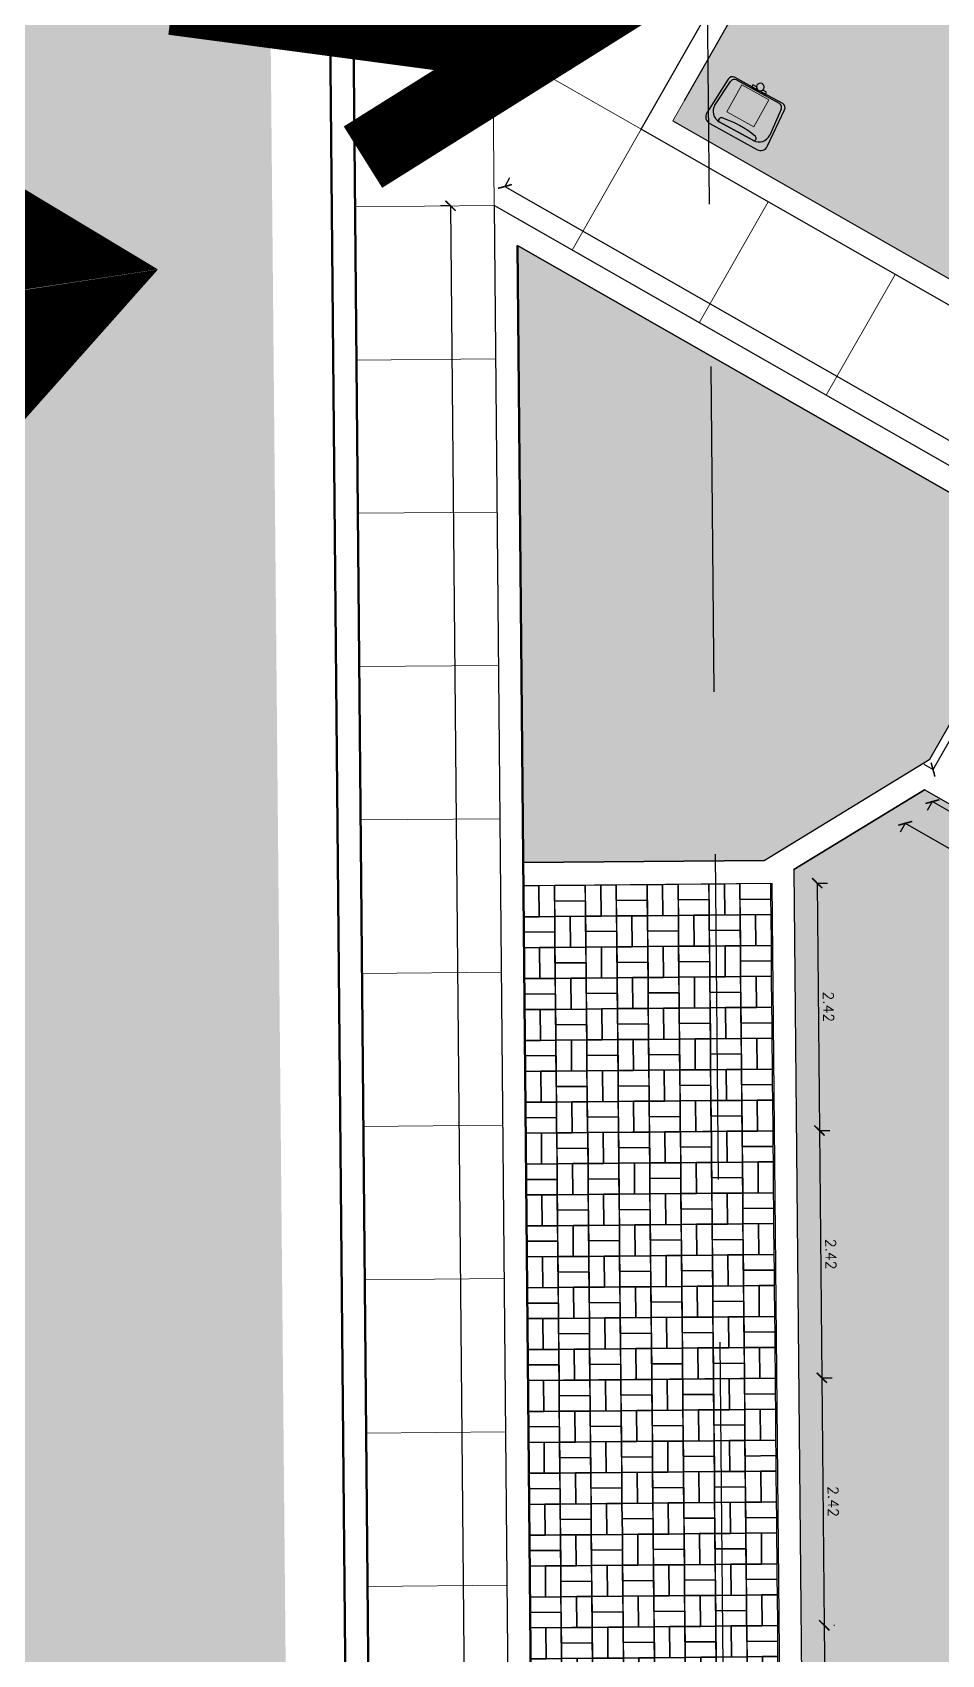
# Model space of a CAD drawing. Header units: millimetres. Extents: x 460 to 723, y 360 to 962.
# Drawn here: x 575.04 to 583.92, y 533.87 to 549.71 of the extents above; entities that cross this region are included whole.
import ezdxf

# ---------------------------------------------------------------- set-up
doc = ezdxf.new("R2010")
doc.units = ezdxf.units.MM
doc.linetypes.add('HIDDEN2', pattern=[4.7625, 3.175, -1.5875])
doc.layers.get('0').update_dxf_attribs({"true_color": 0xc2ced6})
for name, color, linetype, lineweight in [('0-EVACUACIÓN', 84, 'Continuous', 90), ('LOTES_MENORCA', 250, 'Continuous', 50), ('Menorca-Parques-A-Arboles', 74, 'Continuous', 18), ('Menorca-Parques-A-Bruñas', 252, 'Continuous', 5), ('Menorca-Parques-A-Sardineles', 8, 'Continuous', 18)]:
    doc.layers.add(name, color=color, linetype=linetype, lineweight=lineweight)
for name, color, linetype in [('00_EJE VIAL', 253, 'HIDDEN2'), ('00_Lotes', 224, 'Continuous'), ('0_HATCH_VEREDA', 253, 'Continuous'), ('_P_ARQ', 7, 'Continuous'), ('C-ROAD', 7, 'Continuous'), ('G-ACOTADO LOTES', 251, 'Continuous')]:
    doc.layers.add(name, color=color, linetype=linetype)
doc.layers.add('A_TRAZADO', color=4, linetype='Continuous', plot=False)
doc.styles.add('01COTAS', font='romans.shx')
doc.dimstyles.new('DIM-50-PLANTA', dxfattribs={"dimscale": 0.05, "dimtxt": 2, "dimasz": 2, "dimexe": 2, "dimexo": 2, "dimgap": 1, "dimtad": 1, "dimzin": 4, "dimdsep": 46, "dimtxsty": '01COTAS', "dimblk": 'ARCHTICK', "dimcen": 25, "dimclrd": 256, "dimclre": 256, "dimclrt": 2, "dimadec": 0, "dimazin": 3, "dimtfac": 1, "dimtmove": 2, "dimatfit": 3, "dimfxl": 2, "dimtolj": 1, "dimtzin": 0, "dimarcsym": 0})

# ---------------------------------------------------------------- blocks, each defined once
blk = doc.blocks.new('adoquien blanco 1.4 x 1.4')
at = {"layer": '0_HATCH_VEREDA', "elevation": -6.801}
for points in [[(311106.796, 8611269.234), (311106.882, 8611269.184), (311106.982, 8611269.358), (311106.896, 8611269.408)], [(311106.882, 8611269.184), (311106.969, 8611269.134), (311107.069, 8611269.308), (311106.982, 8611269.358)], [(311106.796, 8611269.234), (311106.746, 8611269.148), (311106.919, 8611269.048), (311106.969, 8611269.134)], [(311107.069, 8611269.308), (311107.019, 8611269.221), (311107.192, 8611269.121), (311107.242, 8611269.208)], [(311106.746, 8611269.148), (311106.696, 8611269.061), (311106.869, 8611268.961), (311106.919, 8611269.048)], [(311106.869, 8611268.961), (311106.955, 8611268.911), (311107.055, 8611269.084), (311106.969, 8611269.134)], [(311107.019, 8611269.221), (311106.969, 8611269.134), (311107.142, 8611269.034), (311107.192, 8611269.121)], [(311107.142, 8611269.034), (311107.229, 8611268.984), (311107.329, 8611269.158), (311107.242, 8611269.208)], [(311107.229, 8611268.984), (311107.315, 8611268.934), (311107.415, 8611269.108), (311107.329, 8611269.158)], [(311106.596, 8611268.888), (311106.682, 8611268.838), (311106.782, 8611269.011), (311106.696, 8611269.061)], [(311106.955, 8611268.911), (311107.042, 8611268.861), (311107.142, 8611269.034), (311107.055, 8611269.084)], [(311107.142, 8611269.034), (311107.092, 8611268.948), (311107.265, 8611268.848), (311107.315, 8611268.934)], [(311107.365, 8611269.021), (311107.315, 8611268.934), (311107.488, 8611268.834), (311107.538, 8611268.921)], [(311107.415, 8611269.108), (311107.365, 8611269.021), (311107.538, 8611268.921), (311107.588, 8611269.008)], [(311106.682, 8611268.838), (311106.769, 8611268.788), (311106.869, 8611268.961), (311106.782, 8611269.011)], [(311106.869, 8611268.961), (311106.819, 8611268.875), (311106.992, 8611268.775), (311107.042, 8611268.861)], [(311107.092, 8611268.948), (311107.042, 8611268.861), (311107.215, 8611268.761), (311107.265, 8611268.848)], [(311107.215, 8611268.761), (311107.302, 8611268.711), (311107.402, 8611268.884), (311107.315, 8611268.934)], [(311107.488, 8611268.834), (311107.575, 8611268.784), (311107.675, 8611268.958), (311107.588, 8611269.008)], [(311107.575, 8611268.784), (311107.662, 8611268.734), (311107.762, 8611268.908), (311107.675, 8611268.958)], [(311106.596, 8611268.888), (311106.546, 8611268.801), (311106.719, 8611268.701), (311106.769, 8611268.788)], [(311106.819, 8611268.875), (311106.769, 8611268.788), (311106.942, 8611268.688), (311106.992, 8611268.775)], [(311106.942, 8611268.688), (311107.029, 8611268.638), (311107.129, 8611268.811), (311107.042, 8611268.861)], [(311107.029, 8611268.638), (311107.115, 8611268.588), (311107.215, 8611268.761), (311107.129, 8611268.811)], [(311107.302, 8611268.711), (311107.388, 8611268.661), (311107.488, 8611268.834), (311107.402, 8611268.884)], [(311107.488, 8611268.834), (311107.438, 8611268.748), (311107.612, 8611268.648), (311107.662, 8611268.734)], [(311107.712, 8611268.821), (311107.662, 8611268.734), (311107.835, 8611268.634), (311107.885, 8611268.721)], [(311107.762, 8611268.908), (311107.712, 8611268.821), (311107.885, 8611268.721), (311107.935, 8611268.808)], [(311107.835, 8611268.634), (311107.921, 8611268.584), (311108.021, 8611268.758), (311107.935, 8611268.808)], [(311106.396, 8611268.541), (311106.482, 8611268.491), (311106.582, 8611268.665), (311106.496, 8611268.715)], [(311106.546, 8611268.801), (311106.496, 8611268.715), (311106.669, 8611268.615), (311106.719, 8611268.701)], [(311106.669, 8611268.615), (311106.755, 8611268.565), (311106.855, 8611268.738), (311106.769, 8611268.788)], [(311106.755, 8611268.565), (311106.842, 8611268.515), (311106.942, 8611268.688), (311106.855, 8611268.738)], [(311107.215, 8611268.761), (311107.165, 8611268.675), (311107.338, 8611268.575), (311107.388, 8611268.661)], [(311107.438, 8611268.748), (311107.388, 8611268.661), (311107.562, 8611268.561), (311107.612, 8611268.648)], [(311107.562, 8611268.561), (311107.648, 8611268.511), (311107.748, 8611268.684), (311107.662, 8611268.734)], [(311107.921, 8611268.584), (311108.008, 8611268.534), (311108.108, 8611268.708), (311108.021, 8611268.758)], [(311108.108, 8611268.708), (311108.058, 8611268.621), (311108.231, 8611268.521), (311108.281, 8611268.608)], [(311106.482, 8611268.491), (311106.569, 8611268.442), (311106.669, 8611268.615), (311106.582, 8611268.665)], [(311106.669, 8611268.615), (311106.619, 8611268.528), (311106.792, 8611268.428), (311106.842, 8611268.515)], [(311106.892, 8611268.601), (311106.842, 8611268.515), (311107.015, 8611268.415), (311107.065, 8611268.501)], [(311106.942, 8611268.688), (311106.892, 8611268.601), (311107.065, 8611268.501), (311107.115, 8611268.588)], [(311107.165, 8611268.675), (311107.115, 8611268.588), (311107.288, 8611268.488), (311107.338, 8611268.575)], [(311107.288, 8611268.488), (311107.375, 8611268.438), (311107.475, 8611268.611), (311107.388, 8611268.661)], [(311107.375, 8611268.438), (311107.462, 8611268.388), (311107.562, 8611268.561), (311107.475, 8611268.611)], [(311107.648, 8611268.511), (311107.735, 8611268.461), (311107.835, 8611268.634), (311107.748, 8611268.684)], [(311107.835, 8611268.634), (311107.785, 8611268.548), (311107.958, 8611268.448), (311108.008, 8611268.534)], [(311108.058, 8611268.621), (311108.008, 8611268.534), (311108.181, 8611268.434), (311108.231, 8611268.521)], [(311106.396, 8611268.541), (311106.346, 8611268.455), (311106.519, 8611268.355), (311106.569, 8611268.442)], [(311106.619, 8611268.528), (311106.569, 8611268.442), (311106.742, 8611268.342), (311106.792, 8611268.428)], [(311106.742, 8611268.342), (311106.829, 8611268.292), (311106.929, 8611268.465), (311106.842, 8611268.515)], [(311107.015, 8611268.415), (311107.102, 8611268.365), (311107.202, 8611268.538), (311107.115, 8611268.588)], [(311107.102, 8611268.365), (311107.188, 8611268.315), (311107.288, 8611268.488), (311107.202, 8611268.538)], [(311107.562, 8611268.561), (311107.512, 8611268.475), (311107.685, 8611268.375), (311107.735, 8611268.461)], [(311107.785, 8611268.548), (311107.735, 8611268.461), (311107.908, 8611268.361), (311107.958, 8611268.448)], [(311107.908, 8611268.361), (311107.995, 8611268.311), (311108.095, 8611268.484), (311108.008, 8611268.534)], [(311106.346, 8611268.455), (311106.296, 8611268.368), (311106.469, 8611268.268), (311106.519, 8611268.355)], [(311106.469, 8611268.268), (311106.555, 8611268.218), (311106.655, 8611268.392), (311106.569, 8611268.442)], [(311106.555, 8611268.218), (311106.642, 8611268.168), (311106.742, 8611268.342), (311106.655, 8611268.392)], [(311106.829, 8611268.292), (311106.915, 8611268.242), (311107.015, 8611268.415), (311106.929, 8611268.465)], [(311107.015, 8611268.415), (311106.965, 8611268.328), (311107.138, 8611268.228), (311107.188, 8611268.315)], [(311107.238, 8611268.401), (311107.188, 8611268.315), (311107.362, 8611268.215), (311107.412, 8611268.301)], [(311107.288, 8611268.488), (311107.238, 8611268.401), (311107.412, 8611268.301), (311107.462, 8611268.388)], [(311107.362, 8611268.215), (311107.448, 8611268.165), (311107.548, 8611268.338), (311107.462, 8611268.388)], [(311107.512, 8611268.475), (311107.462, 8611268.388), (311107.635, 8611268.288), (311107.685, 8611268.375)], [(311107.635, 8611268.288), (311107.722, 8611268.238), (311107.821, 8611268.411), (311107.735, 8611268.461)], [(311107.722, 8611268.238), (311107.808, 8611268.188), (311107.908, 8611268.361), (311107.821, 8611268.411)], [(311107.995, 8611268.311), (311108.081, 8611268.261), (311108.181, 8611268.434), (311108.095, 8611268.484)], [(311106.196, 8611268.195), (311106.282, 8611268.145), (311106.382, 8611268.318), (311106.296, 8611268.368)], [(311106.282, 8611268.145), (311106.369, 8611268.095), (311106.469, 8611268.268), (311106.382, 8611268.318)], [(311106.742, 8611268.342), (311106.692, 8611268.255), (311106.865, 8611268.155), (311106.915, 8611268.242)], [(311106.965, 8611268.328), (311106.915, 8611268.242), (311107.088, 8611268.142), (311107.138, 8611268.228)], [(311107.088, 8611268.142), (311107.175, 8611268.092), (311107.275, 8611268.265), (311107.188, 8611268.315)], [(311107.448, 8611268.165), (311107.535, 8611268.115), (311107.635, 8611268.288), (311107.548, 8611268.338)], [(311107.635, 8611268.288), (311107.585, 8611268.201), (311107.758, 8611268.101), (311107.808, 8611268.188)], [(311107.908, 8611268.361), (311107.858, 8611268.275), (311108.031, 8611268.175), (311108.081, 8611268.261)], [(311106.196, 8611268.195), (311106.146, 8611268.108), (311106.319, 8611268.008), (311106.369, 8611268.095)], [(311106.419, 8611268.182), (311106.369, 8611268.095), (311106.542, 8611267.995), (311106.592, 8611268.082)], [(311106.469, 8611268.268), (311106.419, 8611268.182), (311106.592, 8611268.082), (311106.642, 8611268.168)], [(311106.692, 8611268.255), (311106.642, 8611268.168), (311106.815, 8611268.068), (311106.865, 8611268.155)], [(311106.815, 8611268.068), (311106.902, 8611268.018), (311107.002, 8611268.192), (311106.915, 8611268.242)], [(311106.902, 8611268.018), (311106.989, 8611267.968), (311107.088, 8611268.142), (311107.002, 8611268.192)], [(311107.175, 8611268.092), (311107.262, 8611268.042), (311107.362, 8611268.215), (311107.275, 8611268.265)], [(311107.362, 8611268.215), (311107.312, 8611268.128), (311107.485, 8611268.028), (311107.535, 8611268.115)], [(311107.585, 8611268.201), (311107.535, 8611268.115), (311107.708, 8611268.015), (311107.758, 8611268.101)], [(311107.708, 8611268.015), (311107.795, 8611267.965), (311107.895, 8611268.138), (311107.808, 8611268.188)], [(311107.858, 8611268.275), (311107.808, 8611268.188), (311107.981, 8611268.088), (311108.031, 8611268.175)], [(311106.146, 8611268.108), (311106.096, 8611268.022), (311106.269, 8611267.922), (311106.319, 8611268.008)], [(311106.269, 8611267.922), (311106.355, 8611267.872), (311106.455, 8611268.045), (311106.369, 8611268.095)], [(311106.542, 8611267.995), (311106.629, 8611267.945), (311106.729, 8611268.118), (311106.642, 8611268.168)], [(311106.629, 8611267.945), (311106.715, 8611267.895), (311106.815, 8611268.068), (311106.729, 8611268.118)], [(311107.088, 8611268.142), (311107.039, 8611268.055), (311107.212, 8611267.955), (311107.262, 8611268.042)], [(311107.312, 8611268.128), (311107.262, 8611268.042), (311107.435, 8611267.942), (311107.485, 8611268.028)], [(311107.435, 8611267.942), (311107.522, 8611267.892), (311107.622, 8611268.065), (311107.535, 8611268.115)], [(311107.795, 8611267.965), (311107.881, 8611267.915), (311107.981, 8611268.088), (311107.895, 8611268.138)], [(311106.355, 8611267.872), (311106.442, 8611267.822), (311106.542, 8611267.995), (311106.455, 8611268.045)], [(311106.542, 8611267.995), (311106.492, 8611267.908), (311106.665, 8611267.808), (311106.715, 8611267.895)], [(311106.765, 8611267.982), (311106.715, 8611267.895), (311106.889, 8611267.795), (311106.939, 8611267.882)], [(311106.815, 8611268.068), (311106.765, 8611267.982), (311106.939, 8611267.882), (311106.989, 8611267.968)], [(311106.889, 8611267.795), (311106.975, 8611267.745), (311107.075, 8611267.918), (311106.989, 8611267.968)], [(311107.039, 8611268.055), (311106.989, 8611267.968), (311107.162, 8611267.868), (311107.212, 8611267.955)], [(311107.162, 8611267.868), (311107.248, 8611267.818), (311107.348, 8611267.992), (311107.262, 8611268.042)], [(311107.248, 8611267.818), (311107.335, 8611267.768), (311107.435, 8611267.942), (311107.348, 8611267.992)], [(311107.522, 8611267.892), (311107.608, 8611267.842), (311107.708, 8611268.015), (311107.622, 8611268.065)], [(311107.708, 8611268.015), (311107.658, 8611267.928), (311107.831, 8611267.828), (311107.881, 8611267.915)], [(311106.492, 8611267.908), (311106.442, 8611267.822), (311106.615, 8611267.722), (311106.665, 8611267.808)], [(311106.615, 8611267.722), (311106.702, 8611267.672), (311106.802, 8611267.845), (311106.715, 8611267.895)], [(311106.975, 8611267.745), (311107.062, 8611267.695), (311107.162, 8611267.868), (311107.075, 8611267.918)], [(311107.162, 8611267.868), (311107.112, 8611267.782), (311107.285, 8611267.682), (311107.335, 8611267.768)], [(311107.435, 8611267.942), (311107.385, 8611267.855), (311107.558, 8611267.755), (311107.608, 8611267.842)], [(311107.658, 8611267.928), (311107.608, 8611267.842), (311107.781, 8611267.742), (311107.831, 8611267.828)], [(311106.702, 8611267.672), (311106.789, 8611267.622), (311106.889, 8611267.795), (311106.802, 8611267.845)], [(311106.889, 8611267.795), (311106.839, 8611267.709), (311107.012, 8611267.609), (311107.062, 8611267.695)], [(311107.112, 8611267.782), (311107.062, 8611267.695), (311107.235, 8611267.595), (311107.285, 8611267.682)], [(311107.235, 8611267.595), (311107.322, 8611267.545), (311107.422, 8611267.718), (311107.335, 8611267.768)], [(311107.385, 8611267.855), (311107.335, 8611267.768), (311107.508, 8611267.668), (311107.558, 8611267.755)], [(311107.508, 8611267.668), (311107.595, 8611267.618), (311107.695, 8611267.792), (311107.608, 8611267.842)], [(311107.595, 8611267.618), (311107.681, 8611267.568), (311107.781, 8611267.742), (311107.695, 8611267.792)], [(311106.839, 8611267.709), (311106.789, 8611267.622), (311106.962, 8611267.522), (311107.012, 8611267.609)], [(311106.962, 8611267.522), (311107.048, 8611267.472), (311107.148, 8611267.645), (311107.062, 8611267.695)], [(311107.322, 8611267.545), (311107.408, 8611267.495), (311107.508, 8611267.668), (311107.422, 8611267.718)], [(311107.508, 8611267.668), (311107.458, 8611267.582), (311107.631, 8611267.482), (311107.681, 8611267.568)], [(311107.048, 8611267.472), (311107.135, 8611267.422), (311107.235, 8611267.595), (311107.148, 8611267.645)], [(311107.235, 8611267.595), (311107.185, 8611267.509), (311107.358, 8611267.409), (311107.408, 8611267.495)], [(311107.458, 8611267.582), (311107.408, 8611267.495), (311107.581, 8611267.395), (311107.631, 8611267.482)], [(311107.185, 8611267.509), (311107.135, 8611267.422), (311107.308, 8611267.322), (311107.358, 8611267.409)], [(311107.308, 8611267.322), (311107.395, 8611267.272), (311107.495, 8611267.445), (311107.408, 8611267.495)], [(311107.395, 8611267.272), (311107.481, 8611267.222), (311107.581, 8611267.395), (311107.495, 8611267.445)]]:
    blk.add_lwpolyline(points, close=True, dxfattribs=at)
blk = doc.blocks.new('block adoquin rojo')
at = {"layer": 'C-ROAD', "color": 244, "linetype": 'Continuous', "transparency": 33554687}
for points in [[(311091.88, 8611257.877), (311091.78, 8611257.876), (311091.781, 8611257.676), (311091.881, 8611257.677)], [(311091.98, 8611257.877), (311091.88, 8611257.877), (311091.881, 8611257.677), (311091.981, 8611257.677)], [(311091.98, 8611257.877), (311091.98, 8611257.777), (311092.18, 8611257.778), (311092.18, 8611257.878)], [(311092.28, 8611257.879), (311092.18, 8611257.878), (311092.181, 8611257.678), (311092.281, 8611257.679)], [(311092.38, 8611257.879), (311092.28, 8611257.879), (311092.281, 8611257.679), (311092.381, 8611257.679)], [(311092.38, 8611257.879), (311092.38, 8611257.779), (311092.58, 8611257.78), (311092.58, 8611257.88)], [(311092.68, 8611257.881), (311092.58, 8611257.88), (311092.581, 8611257.68), (311092.681, 8611257.681)], [(311092.78, 8611257.881), (311092.68, 8611257.881), (311092.681, 8611257.681), (311092.781, 8611257.681)], [(311092.78, 8611257.881), (311092.78, 8611257.781), (311092.98, 8611257.782), (311092.98, 8611257.882)], [(311093.08, 8611257.883), (311092.98, 8611257.882), (311092.981, 8611257.682), (311093.081, 8611257.683)], [(311093.18, 8611257.883), (311093.08, 8611257.883), (311093.081, 8611257.683), (311093.181, 8611257.683)], [(311093.18, 8611257.883), (311093.18, 8611257.783), (311093.38, 8611257.784), (311093.38, 8611257.884)], [(311091.98, 8611257.777), (311091.981, 8611257.677), (311092.181, 8611257.678), (311092.18, 8611257.778)], [(311092.38, 8611257.779), (311092.381, 8611257.679), (311092.581, 8611257.68), (311092.58, 8611257.78)], [(311092.78, 8611257.781), (311092.781, 8611257.681), (311092.981, 8611257.682), (311092.98, 8611257.782)], [(311093.18, 8611257.783), (311093.181, 8611257.683), (311093.381, 8611257.684), (311093.38, 8611257.784)], [(311091.781, 8611257.676), (311091.781, 8611257.576), (311091.981, 8611257.577), (311091.981, 8611257.677)], [(311092.081, 8611257.678), (311091.981, 8611257.677), (311091.981, 8611257.477), (311092.081, 8611257.478)], [(311092.181, 8611257.678), (311092.081, 8611257.678), (311092.081, 8611257.478), (311092.181, 8611257.478)], [(311092.181, 8611257.678), (311092.181, 8611257.578), (311092.381, 8611257.579), (311092.381, 8611257.679)], [(311092.481, 8611257.68), (311092.381, 8611257.679), (311092.381, 8611257.479), (311092.481, 8611257.48)], [(311092.581, 8611257.68), (311092.481, 8611257.68), (311092.481, 8611257.48), (311092.581, 8611257.48)], [(311092.581, 8611257.68), (311092.581, 8611257.58), (311092.781, 8611257.581), (311092.781, 8611257.681)], [(311092.581, 8611257.58), (311092.581, 8611257.48), (311092.781, 8611257.481), (311092.781, 8611257.581)], [(311092.881, 8611257.682), (311092.781, 8611257.681), (311092.781, 8611257.481), (311092.881, 8611257.482)], [(311092.981, 8611257.682), (311092.881, 8611257.682), (311092.881, 8611257.482), (311092.981, 8611257.482)], [(311092.981, 8611257.682), (311092.981, 8611257.582), (311093.181, 8611257.583), (311093.181, 8611257.683)], [(311092.981, 8611257.582), (311092.981, 8611257.482), (311093.181, 8611257.483), (311093.181, 8611257.583)], [(311093.281, 8611257.684), (311093.181, 8611257.683), (311093.181, 8611257.483), (311093.281, 8611257.484)], [(311093.381, 8611257.684), (311093.281, 8611257.684), (311093.281, 8611257.484), (311093.381, 8611257.484)], [(311091.781, 8611257.576), (311091.781, 8611257.477), (311091.981, 8611257.477), (311091.981, 8611257.577)], [(311091.881, 8611257.477), (311091.781, 8611257.477), (311091.782, 8611257.277), (311091.882, 8611257.277)], [(311091.981, 8611257.477), (311091.881, 8611257.477), (311091.882, 8611257.277), (311091.982, 8611257.277)], [(311091.981, 8611257.477), (311091.982, 8611257.377), (311092.182, 8611257.378), (311092.181, 8611257.478)], [(311092.181, 8611257.578), (311092.181, 8611257.478), (311092.381, 8611257.479), (311092.381, 8611257.579)], [(311092.281, 8611257.479), (311092.181, 8611257.478), (311092.182, 8611257.278), (311092.282, 8611257.279)], [(311092.381, 8611257.479), (311092.281, 8611257.479), (311092.282, 8611257.279), (311092.382, 8611257.279)], [(311092.381, 8611257.479), (311092.382, 8611257.379), (311092.582, 8611257.38), (311092.581, 8611257.48)], [(311092.681, 8611257.481), (311092.581, 8611257.48), (311092.582, 8611257.28), (311092.682, 8611257.281)], [(311092.781, 8611257.481), (311092.681, 8611257.481), (311092.682, 8611257.281), (311092.782, 8611257.281)], [(311092.781, 8611257.481), (311092.782, 8611257.381), (311092.982, 8611257.382), (311092.981, 8611257.482)], [(311093.081, 8611257.483), (311092.981, 8611257.482), (311092.982, 8611257.282), (311093.082, 8611257.283)], [(311093.181, 8611257.483), (311093.081, 8611257.483), (311093.082, 8611257.283), (311093.182, 8611257.283)], [(311093.181, 8611257.483), (311093.182, 8611257.383), (311093.382, 8611257.384), (311093.381, 8611257.484)], [(311091.982, 8611257.377), (311091.982, 8611257.277), (311092.182, 8611257.278), (311092.182, 8611257.378)], [(311092.382, 8611257.379), (311092.382, 8611257.279), (311092.582, 8611257.28), (311092.582, 8611257.38)], [(311092.782, 8611257.381), (311092.782, 8611257.281), (311092.982, 8611257.282), (311092.982, 8611257.382)], [(311093.182, 8611257.383), (311093.182, 8611257.283), (311093.382, 8611257.284), (311093.382, 8611257.384)], [(311091.782, 8611257.277), (311091.783, 8611257.177), (311091.983, 8611257.177), (311091.982, 8611257.277)], [(311092.082, 8611257.278), (311091.982, 8611257.277), (311091.983, 8611257.077), (311092.083, 8611257.078)], [(311092.182, 8611257.278), (311092.082, 8611257.278), (311092.083, 8611257.078), (311092.183, 8611257.078)], [(311092.182, 8611257.278), (311092.183, 8611257.178), (311092.383, 8611257.179), (311092.382, 8611257.279)], [(311092.482, 8611257.28), (311092.382, 8611257.279), (311092.383, 8611257.079), (311092.483, 8611257.08)], [(311092.582, 8611257.28), (311092.482, 8611257.28), (311092.483, 8611257.08), (311092.583, 8611257.08)], [(311092.582, 8611257.28), (311092.583, 8611257.18), (311092.783, 8611257.181), (311092.782, 8611257.281)], [(311092.882, 8611257.282), (311092.782, 8611257.281), (311092.783, 8611257.081), (311092.883, 8611257.082)], [(311092.982, 8611257.282), (311092.882, 8611257.282), (311092.883, 8611257.082), (311092.983, 8611257.082)], [(311092.982, 8611257.282), (311092.983, 8611257.182), (311093.183, 8611257.183), (311093.182, 8611257.283)], [(311093.282, 8611257.284), (311093.182, 8611257.283), (311093.183, 8611257.083), (311093.283, 8611257.084)], [(311093.382, 8611257.284), (311093.282, 8611257.284), (311093.283, 8611257.084), (311093.383, 8611257.084)], [(311091.783, 8611257.177), (311091.783, 8611257.077), (311091.983, 8611257.077), (311091.983, 8611257.177)], [(311092.183, 8611257.178), (311092.183, 8611257.078), (311092.383, 8611257.079), (311092.383, 8611257.179)], [(311092.583, 8611257.18), (311092.583, 8611257.08), (311092.783, 8611257.081), (311092.783, 8611257.181)], [(311092.983, 8611257.182), (311092.983, 8611257.082), (311093.183, 8611257.083), (311093.183, 8611257.183)], [(311091.883, 8611257.077), (311091.783, 8611257.077), (311091.784, 8611256.877), (311091.884, 8611256.877)], [(311091.983, 8611257.077), (311091.883, 8611257.077), (311091.884, 8611256.877), (311091.984, 8611256.877)], [(311091.983, 8611257.077), (311091.984, 8611256.977), (311092.184, 8611256.978), (311092.183, 8611257.078)], [(311092.283, 8611257.079), (311092.183, 8611257.078), (311092.184, 8611256.878), (311092.284, 8611256.879)], [(311092.383, 8611257.079), (311092.283, 8611257.079), (311092.284, 8611256.879), (311092.384, 8611256.879)], [(311092.383, 8611257.079), (311092.384, 8611256.979), (311092.584, 8611256.98), (311092.583, 8611257.08)], [(311092.683, 8611257.081), (311092.583, 8611257.08), (311092.584, 8611256.88), (311092.684, 8611256.881)], [(311092.783, 8611257.081), (311092.683, 8611257.081), (311092.684, 8611256.881), (311092.784, 8611256.881)], [(311092.783, 8611257.081), (311092.784, 8611256.981), (311092.984, 8611256.982), (311092.983, 8611257.082)], [(311093.083, 8611257.083), (311092.983, 8611257.082), (311092.984, 8611256.882), (311093.084, 8611256.883)], [(311093.183, 8611257.083), (311093.083, 8611257.083), (311093.084, 8611256.883), (311093.184, 8611256.883)], [(311093.183, 8611257.083), (311093.184, 8611256.983), (311093.384, 8611256.984), (311093.383, 8611257.084)], [(311091.984, 8611256.977), (311091.984, 8611256.877), (311092.184, 8611256.878), (311092.184, 8611256.978)], [(311092.384, 8611256.979), (311092.384, 8611256.879), (311092.584, 8611256.88), (311092.584, 8611256.98)], [(311092.784, 8611256.981), (311092.784, 8611256.881), (311092.984, 8611256.882), (311092.984, 8611256.982)], [(311093.184, 8611256.983), (311093.184, 8611256.883), (311093.384, 8611256.884), (311093.384, 8611256.984)], [(311091.784, 8611256.877), (311091.785, 8611256.777), (311091.985, 8611256.777), (311091.984, 8611256.877)], [(311092.084, 8611256.878), (311091.984, 8611256.877), (311091.985, 8611256.677), (311092.085, 8611256.678)], [(311092.184, 8611256.878), (311092.084, 8611256.878), (311092.085, 8611256.678), (311092.185, 8611256.678)], [(311092.184, 8611256.878), (311092.185, 8611256.778), (311092.385, 8611256.779), (311092.384, 8611256.879)], [(311092.484, 8611256.88), (311092.384, 8611256.879), (311092.385, 8611256.679), (311092.485, 8611256.68)], [(311092.584, 8611256.88), (311092.484, 8611256.88), (311092.485, 8611256.68), (311092.585, 8611256.68)], [(311092.584, 8611256.88), (311092.585, 8611256.78), (311092.785, 8611256.781), (311092.784, 8611256.881)], [(311092.884, 8611256.882), (311092.784, 8611256.881), (311092.785, 8611256.681), (311092.885, 8611256.682)], [(311092.984, 8611256.882), (311092.884, 8611256.882), (311092.885, 8611256.682), (311092.985, 8611256.682)], [(311092.984, 8611256.882), (311092.985, 8611256.782), (311093.185, 8611256.783), (311093.184, 8611256.883)], [(311093.284, 8611256.884), (311093.184, 8611256.883), (311093.185, 8611256.683), (311093.285, 8611256.684)], [(311093.384, 8611256.884), (311093.284, 8611256.884), (311093.285, 8611256.684), (311093.385, 8611256.684)], [(311091.785, 8611256.777), (311091.785, 8611256.677), (311091.985, 8611256.677), (311091.985, 8611256.777)], [(311092.185, 8611256.778), (311092.185, 8611256.678), (311092.385, 8611256.679), (311092.385, 8611256.779)], [(311092.585, 8611256.78), (311092.585, 8611256.68), (311092.785, 8611256.681), (311092.785, 8611256.781)], [(311092.985, 8611256.782), (311092.985, 8611256.682), (311093.185, 8611256.683), (311093.185, 8611256.783)], [(311091.885, 8611256.677), (311091.785, 8611256.677), (311091.786, 8611256.477), (311091.886, 8611256.477)], [(311091.985, 8611256.677), (311091.885, 8611256.677), (311091.886, 8611256.477), (311091.986, 8611256.477)], [(311091.985, 8611256.677), (311091.986, 8611256.577), (311092.186, 8611256.578), (311092.185, 8611256.678)], [(311092.285, 8611256.679), (311092.185, 8611256.678), (311092.186, 8611256.478), (311092.286, 8611256.479)], [(311092.385, 8611256.679), (311092.285, 8611256.679), (311092.286, 8611256.479), (311092.386, 8611256.479)], [(311092.385, 8611256.679), (311092.386, 8611256.579), (311092.586, 8611256.58), (311092.585, 8611256.68)], [(311092.685, 8611256.681), (311092.585, 8611256.68), (311092.586, 8611256.48), (311092.686, 8611256.481)], [(311092.785, 8611256.681), (311092.685, 8611256.681), (311092.686, 8611256.481), (311092.786, 8611256.481)], [(311092.785, 8611256.681), (311092.786, 8611256.581), (311092.986, 8611256.582), (311092.985, 8611256.682)], [(311093.085, 8611256.683), (311092.985, 8611256.682), (311092.986, 8611256.482), (311093.086, 8611256.483)], [(311093.185, 8611256.683), (311093.085, 8611256.683), (311093.086, 8611256.483), (311093.186, 8611256.483)], [(311093.185, 8611256.683), (311093.186, 8611256.583), (311093.386, 8611256.584), (311093.385, 8611256.684)], [(311091.986, 8611256.577), (311091.986, 8611256.477), (311092.186, 8611256.478), (311092.186, 8611256.578)], [(311092.386, 8611256.579), (311092.386, 8611256.479), (311092.586, 8611256.48), (311092.586, 8611256.58)], [(311092.786, 8611256.581), (311092.786, 8611256.481), (311092.986, 8611256.482), (311092.986, 8611256.582)], [(311093.186, 8611256.583), (311093.186, 8611256.483), (311093.386, 8611256.484), (311093.386, 8611256.584)], [(311091.786, 8611256.477), (311091.787, 8611256.377), (311091.987, 8611256.377), (311091.986, 8611256.477)], [(311092.086, 8611256.478), (311091.986, 8611256.477), (311091.987, 8611256.277), (311092.087, 8611256.278)], [(311092.186, 8611256.478), (311092.086, 8611256.478), (311092.087, 8611256.278), (311092.187, 8611256.278)], [(311092.186, 8611256.478), (311092.187, 8611256.378), (311092.387, 8611256.379), (311092.386, 8611256.479)], [(311092.486, 8611256.48), (311092.386, 8611256.479), (311092.387, 8611256.279), (311092.487, 8611256.28)], [(311092.586, 8611256.48), (311092.486, 8611256.48), (311092.487, 8611256.28), (311092.587, 8611256.28)], [(311092.586, 8611256.48), (311092.587, 8611256.38), (311092.787, 8611256.381), (311092.786, 8611256.481)], [(311092.886, 8611256.482), (311092.786, 8611256.481), (311092.787, 8611256.281), (311092.887, 8611256.282)], [(311092.986, 8611256.482), (311092.886, 8611256.482), (311092.887, 8611256.282), (311092.987, 8611256.282)], [(311092.986, 8611256.482), (311092.987, 8611256.382), (311093.187, 8611256.383), (311093.186, 8611256.483)], [(311093.286, 8611256.484), (311093.186, 8611256.483), (311093.187, 8611256.283), (311093.287, 8611256.284)], [(311093.386, 8611256.484), (311093.286, 8611256.484), (311093.287, 8611256.284), (311093.387, 8611256.284)], [(311091.787, 8611256.377), (311091.787, 8611256.277), (311091.987, 8611256.277), (311091.987, 8611256.377)], [(311092.187, 8611256.378), (311092.187, 8611256.278), (311092.387, 8611256.279), (311092.387, 8611256.379)], [(311092.587, 8611256.38), (311092.587, 8611256.28), (311092.787, 8611256.281), (311092.787, 8611256.381)], [(311092.987, 8611256.382), (311092.987, 8611256.282), (311093.187, 8611256.283), (311093.187, 8611256.383)]]:
    blk.add_lwpolyline(points, close=True, dxfattribs=at)
blk = doc.blocks.new('_ArchTick')
at = {"color": 0, "linetype": 'ByBlock', "const_width": 0.15}
blk.add_lwpolyline([(-0.5, -0.5), (0.5, 0.5)], dxfattribs=at)
blk = doc.blocks.new('*D260')
at = {"layer": 'Defpoints', "color": 0, "transparency": 16777216}
for p in [(579.546, 548.019), (600.266, 536.428), (600.16, 536.243)]:
    blk.add_point(p, dxfattribs=at)
at = {"layer": 'Menorca-Parques-A-Bruñas', "lineweight": -2, "transparency": 16777216}
for p, q in [((579.65, 548.2), (579.701, 548.291)), ((579.652, 548.204), (600.266, 536.428)), ((600.264, 536.424), (600.316, 536.515))]:
    blk.add_line(p, q, dxfattribs=at)
at = {"layer": 'Menorca-Parques-A-Bruñas', "lineweight": -2, "transparency": 16777216, "xscale": 0.1, "yscale": 0.1, "zscale": 0.1}
for p, rotation in [((579.652, 548.204), 150.263059222867), ((600.266, 536.428), 330.2630592228669)]:
    blk.add_blockref('_ArchTick', p, dxfattribs=dict(at, rotation=rotation))
at = {"layer": 'Menorca-Parques-A-Bruñas', "color": 2, "transparency": 16777216, "insert": (590.009, 542.403), "char_height": 0.1, "attachment_point": 5, "rotation": 330.2631, "style": '01COTAS'}
blk.add_mtext('\\A1;23.74', dxfattribs=at)
blk = doc.blocks.new('*D222')
at = {"layer": 'Defpoints', "color": 0, "linetype": 'Continuous', "transparency": 16777216}
for p in [(583.964, 542.435), (588.166, 540.052, -10.267), (588.023, 539.801)]:
    blk.add_point(p, dxfattribs=at)
at = {"layer": 'Menorca-Parques-A-Bruñas', "linetype": 'Continuous', "lineweight": -2, "transparency": 16777216}
for p, q in [((583.83, 542.201), (583.778, 542.11)), ((583.828, 542.197), (588.023, 539.801)), ((587.975, 539.717), (587.973, 539.714))]:
    blk.add_line(p, q, dxfattribs=at)
at = {"layer": 'Menorca-Parques-A-Bruñas', "linetype": 'Continuous', "lineweight": -2, "transparency": 16777216, "xscale": 0.1, "yscale": 0.1, "zscale": 0.1}
for p, rotation in [((583.828, 542.197), 150.2630604992877), ((588.023, 539.801), 330.2630604992878)]:
    blk.add_blockref('_ArchTick', p, dxfattribs=dict(at, rotation=rotation))
at = {"layer": 'Menorca-Parques-A-Bruñas', "color": 2, "linetype": 'Continuous', "transparency": 16777216, "insert": (585.975, 541.086), "char_height": 0.1, "attachment_point": 5, "rotation": 330.2631, "style": '01COTAS'}
blk.add_mtext('\\A1;4.83', dxfattribs=at)
blk = doc.blocks.new('*D261')
at = {"layer": 'Defpoints', "color": 0, "linetype": 'Continuous', "transparency": 16777216}
for p in [(583.751, 542.313), (596.247, 535.175), (596.06, 534.847)]:
    blk.add_point(p, dxfattribs=at)
at = {"layer": 'Menorca-Parques-A-Bruñas', "linetype": 'Continuous', "lineweight": -2, "transparency": 16777216}
for p, q in [((583.565, 541.989), (583.514, 541.899)), ((583.563, 541.985), (596.06, 534.847)), ((596.062, 534.851), (596.01, 534.76))]:
    blk.add_line(p, q, dxfattribs=at)
at = {"layer": 'Menorca-Parques-A-Bruñas', "linetype": 'Continuous', "lineweight": -2, "transparency": 16777216, "xscale": 0.1, "yscale": 0.1, "zscale": 0.1}
for p, rotation in [((583.563, 541.985), 150.2630604157214), ((596.06, 534.847), 330.2630604157214)]:
    blk.add_blockref('_ArchTick', p, dxfattribs=dict(at, rotation=rotation))
at = {"layer": 'Menorca-Parques-A-Bruñas', "color": 2, "linetype": 'Continuous', "transparency": 16777216, "insert": (589.861, 538.503), "char_height": 0.1, "attachment_point": 5, "rotation": 330.2631, "style": '01COTAS'}
blk.add_mtext('\\A1;14.39', dxfattribs=at)
blk = doc.blocks.new('*D266')
at = {"layer": 'Defpoints', "color": 0, "transparency": 16777216}
for p in [(585.04, 544.62), (585.169, 544.545), (583.964, 542.435)]:
    blk.add_point(p, dxfattribs=at)
at = {"layer": 'Menorca-Parques-A-Bruñas', "lineweight": -2, "transparency": 16777216}
for p, q in [((583.834, 542.509), (585.04, 544.62)), ((585.043, 544.617), (584.953, 544.669)), ((583.838, 542.507), (583.747, 542.559))]:
    blk.add_line(p, q, dxfattribs=at)
at = {"layer": 'Menorca-Parques-A-Bruñas', "lineweight": -2, "transparency": 16777216, "xscale": 0.1, "yscale": 0.1, "zscale": 0.1}
for p, rotation in [((585.04, 544.62), 60.26305918355538), ((583.834, 542.509), 240.2630591835554)]:
    blk.add_blockref('_ArchTick', p, dxfattribs=dict(at, rotation=rotation))
at = {"layer": 'Menorca-Parques-A-Bruñas', "color": 2, "transparency": 16777216, "insert": (584.35, 543.614), "char_height": 0.1, "attachment_point": 5, "rotation": 60.2631, "style": '01COTAS'}
blk.add_mtext('\\A1;2.43', dxfattribs=at)
blk = doc.blocks.new('*D276')
at = {"layer": 'Defpoints', "color": 0, "linetype": 'Continuous', "transparency": 16777216}
for p in [(600.16, 536.243), (581.808, 504.115), (582.272, 503.85)]:
    blk.add_point(p, dxfattribs=at)
at = {"layer": 'Menorca-Parques-A-Bruñas', "linetype": 'Continuous', "lineweight": -2, "transparency": 16777216}
for p, q in [((600.624, 535.978), (582.272, 503.85)), ((600.621, 535.98), (600.711, 535.928)), ((582.268, 503.852), (582.359, 503.8))]:
    blk.add_line(p, q, dxfattribs=at)
at = {"layer": 'Menorca-Parques-A-Bruñas', "linetype": 'Continuous', "lineweight": -2, "transparency": 16777216, "xscale": 0.1, "yscale": 0.1, "zscale": 0.1}
for p, rotation in [((600.624, 535.978), 60.26305923354479), ((582.272, 503.85), 240.2630592335447)]:
    blk.add_blockref('_ArchTick', p, dxfattribs=dict(at, rotation=rotation))
at = {"layer": 'Menorca-Parques-A-Bruñas', "color": 2, "linetype": 'Continuous', "transparency": 16777216, "insert": (591.361, 519.963), "char_height": 0.1, "attachment_point": 5, "rotation": 60.2631, "style": '01COTAS'}
blk.add_mtext('\\A1;37.00', dxfattribs=at)
blk = doc.blocks.new('*D277')
at = {"layer": 'Defpoints', "color": 0, "linetype": 'Continuous', "transparency": 16777216}
for p in [(579.546, 548.019), (579.521, 504.596), (579.947, 504.6)]:
    blk.add_point(p, dxfattribs=at)
at = {"layer": 'Menorca-Parques-A-Bruñas', "linetype": 'Continuous', "lineweight": -2, "transparency": 16777216}
for p, q in [((579.125, 548.015), (579.021, 548.014)), ((579.121, 548.015), (579.521, 504.596)), ((579.526, 504.596), (579.421, 504.595))]:
    blk.add_line(p, q, dxfattribs=at)
at = {"layer": 'Menorca-Parques-A-Bruñas', "linetype": 'Continuous', "lineweight": -2, "transparency": 16777216, "xscale": 0.1, "yscale": 0.1, "zscale": 0.1}
for p, rotation in [((579.121, 548.015), 90.5285942891679), ((579.521, 504.596), 270.5285942891679)]:
    blk.add_blockref('_ArchTick', p, dxfattribs=dict(at, rotation=rotation))
at = {"layer": 'Menorca-Parques-A-Bruñas', "color": 2, "linetype": 'Continuous', "transparency": 16777216, "insert": (579.421, 526.306), "char_height": 0.1, "attachment_point": 5, "rotation": 270.5286, "style": '01COTAS'}
blk.add_mtext('\\A1;43.42', dxfattribs=at)
blk = doc.blocks.new('*D279')
at = {"layer": 'Defpoints', "color": 0, "transparency": 16777216}
for p in [(582.264, 541.397), (582.287, 538.981), (582.725, 538.985)]:
    blk.add_point(p, dxfattribs=at)
at = {"layer": 'Menorca-Parques-A-Bruñas', "lineweight": -2, "transparency": 16777216}
for p, q in [((582.697, 541.401), (582.802, 541.402)), ((582.702, 541.401), (582.725, 538.985)), ((582.72, 538.985), (582.825, 538.986))]:
    blk.add_line(p, q, dxfattribs=at)
at = {"layer": 'Menorca-Parques-A-Bruñas', "lineweight": -2, "transparency": 16777216, "xscale": 0.1, "yscale": 0.1, "zscale": 0.1}
for p, rotation in [((582.702, 541.401), 90.5436313453261), ((582.725, 538.985), 270.5436313453261)]:
    blk.add_blockref('_ArchTick', p, dxfattribs=dict(at, rotation=rotation))
at = {"layer": 'Menorca-Parques-A-Bruñas', "color": 2, "transparency": 16777216, "insert": (582.813, 540.194), "char_height": 0.1, "attachment_point": 5, "rotation": 270.5436, "style": '01COTAS'}
blk.add_mtext('\\A1;2.42', dxfattribs=at)
blk = doc.blocks.new('*D225')
at = {"layer": 'Defpoints', "color": 0, "linetype": 'Continuous', "transparency": 16777216}
for p in [(582.287, 538.981), (582.31, 536.566), (582.748, 536.57)]:
    blk.add_point(p, dxfattribs=at)
at = {"layer": 'Menorca-Parques-A-Bruñas', "linetype": 'Continuous', "lineweight": -2, "transparency": 16777216}
for p, q in [((582.72, 538.985), (582.825, 538.986)), ((582.725, 538.985), (582.748, 536.57)), ((582.743, 536.57), (582.848, 536.571))]:
    blk.add_line(p, q, dxfattribs=at)
at = {"layer": 'Menorca-Parques-A-Bruñas', "linetype": 'Continuous', "lineweight": -2, "transparency": 16777216, "xscale": 0.1, "yscale": 0.1, "zscale": 0.1}
for p, rotation in [((582.725, 538.985), 90.5436313973759), ((582.748, 536.57), 270.5436313973759)]:
    blk.add_blockref('_ArchTick', p, dxfattribs=dict(at, rotation=rotation))
at = {"layer": 'Menorca-Parques-A-Bruñas', "color": 2, "linetype": 'Continuous', "transparency": 16777216, "insert": (582.836, 537.778), "char_height": 0.1, "attachment_point": 5, "rotation": 270.5436, "style": '01COTAS'}
blk.add_mtext('\\A1;2.42', dxfattribs=at)
blk = doc.blocks.new('*D226')
at = {"layer": 'Defpoints', "color": 0, "linetype": 'Continuous', "transparency": 16777216}
for p in [(582.31, 536.566), (582.333, 534.15, -10.267), (582.771, 534.154)]:
    blk.add_point(p, dxfattribs=at)
at = {"layer": 'Menorca-Parques-A-Bruñas', "linetype": 'Continuous', "lineweight": -2, "transparency": 16777216}
for p, q in [((582.743, 536.57), (582.848, 536.571)), ((582.748, 536.57), (582.771, 534.154)), ((582.865, 534.155), (582.871, 534.155))]:
    blk.add_line(p, q, dxfattribs=at)
at = {"layer": 'Menorca-Parques-A-Bruñas', "linetype": 'Continuous', "lineweight": -2, "transparency": 16777216, "xscale": 0.1, "yscale": 0.1, "zscale": 0.1}
for p, rotation in [((582.748, 536.57), 90.5436313973759), ((582.771, 534.154), 270.5436313973759)]:
    blk.add_blockref('_ArchTick', p, dxfattribs=dict(at, rotation=rotation))
at = {"layer": 'Menorca-Parques-A-Bruñas', "color": 2, "linetype": 'Continuous', "transparency": 16777216, "insert": (582.859, 535.363), "char_height": 0.1, "attachment_point": 5, "rotation": 270.5436, "style": '01COTAS'}
blk.add_mtext('\\A1;2.42', dxfattribs=at)
blk = doc.blocks.new('*D227')
at = {"layer": 'Defpoints', "color": 0, "linetype": 'Continuous', "transparency": 16777216}
for p in [(582.333, 534.15, -10.267), (582.356, 531.735), (582.794, 531.739)]:
    blk.add_point(p, dxfattribs=at)
at = {"layer": 'Menorca-Parques-A-Bruñas', "linetype": 'Continuous', "lineweight": -2, "transparency": 16777216}
for p, q in [((582.771, 534.154), (582.794, 531.739)), ((582.865, 534.155), (582.871, 534.155)), ((582.789, 531.739), (582.894, 531.74))]:
    blk.add_line(p, q, dxfattribs=at)
at = {"layer": 'Menorca-Parques-A-Bruñas', "linetype": 'Continuous', "lineweight": -2, "transparency": 16777216, "xscale": 0.1, "yscale": 0.1, "zscale": 0.1}
for p, rotation in [((582.771, 534.154), 90.5436313973759), ((582.794, 531.739), 270.5436313973759)]:
    blk.add_blockref('_ArchTick', p, dxfattribs=dict(at, rotation=rotation))
at = {"layer": 'Menorca-Parques-A-Bruñas', "color": 2, "linetype": 'Continuous', "transparency": 16777216, "insert": (582.882, 532.948), "char_height": 0.1, "attachment_point": 5, "rotation": 270.5436, "style": '01COTAS'}
blk.add_mtext('\\A1;2.42', dxfattribs=at)
blk = doc.blocks.new('TACHO CLASSIC')
for p, q in [((0.278, 0.224), (0.021, 0.208)), ((-0.009, 0.178), (-0.009, 0)), ((0, -0.157), (0, 0.157)), ((0.028, 0.186), (0.21, 0.202)), ((0.291, -0.127), (0.291, 0.127)), ((0.291, 0.127), (0.291, -0.127)), ((0.331, -0.174), (0.331, 0.174)), ((-0.009, 0.05), (-0.024, 0.05)), ((-0.024, 0.05), (-0.024, 0.023)), ((-0.009, 0), (-0.009, 0.05)), ((-0.009, -0.05), (-0.009, 0)), ((-0.009, 0), (-0.009, -0.177)), ((-0.024, -0.023), (-0.024, -0.05)), ((-0.024, -0.05), (-0.009, -0.05)), ((0.021, -0.208), (0.278, -0.224)), ((0.21, -0.202), (0.028, -0.186))]:
    blk.add_line(p, q)
for centre, radius, start, end in [((0.281, 0.174), 0.05, 360, 93.5763), ((0.021, 0.178), 0.03, 90, 180), ((0.03, 0.157), 0.03, 94.7636, 180), ((0.216, 0.127), 0.075, 0, 94.7636), ((0.988, 0), 0.738, 170.1615, 189.8385), ((0.278, 0.119), 0.0178, 45.1765, 157.1842), ((0.216, 0.127), 0.075, 360, 3.7553), ((-0.034, 0), 0.025, 138.3816, 133.2539), ((-0.034, 0), 0.025, 360, 66.4218), ((-0.034, 0), 0.025, 293.5782, 0), ((0.021, -0.177), 0.03, 180, 270), ((0.03, -0.157), 0.03, 180, 265.2364), ((0.216, -0.127), 0.075, 265.2364, 0), ((0.278, -0.119), 0.0178, 202.8158, 314.8235), ((0.281, -0.174), 0.05, 266.4237, 0), ((0.216, -0.127), 0.075, 356.2447, 0)]:
    blk.add_arc(centre, radius, start, end)
blk = doc.blocks.new('tacj')
at = {"layer": 'Menorca-Parques-A-Sardineles'}
blk.add_lwpolyline([(311255.272, 8611291.756), (311255.29, 8611291.956), (311255.09, 8611291.973), (311255.073, 8611291.774)], close=True, dxfattribs=at)
at = {"rotation": 175.0269663984169}
blk.add_blockref('TACHO CLASSIC', (311255.291, 8611291.842), dxfattribs=at)

msp = doc.modelspace()

# ---------------------------------------------------------------- hatches: boundary and pattern name
at = {"layer": 'A_TRAZADO'}
h = msp.add_hatch(color=1, dxfattribs=at)
h.dxf.hatch_style = 1
h.paths.add_polyline_path([(557.869, 862.527), (550.321, 862.458), (551.113, 776.104), (551.391, 746.402), (553.709, 495.179), (577.864, 495.401), (576.017, 695.58), (583.574, 695.65), (583.176, 738.826), (599.773, 738.979), (599.658, 751.429), (599.475, 770.985), (588.939, 770.691), (576.866, 770.341), (566.402, 770.039), (566.214, 776.245), (558.67, 776.173)])
at = {"layer": 'G-ACOTADO LOTES'}
h = msp.add_hatch(color=45, dxfattribs=at)
h.dxf.hatch_style = 1
edge = h.paths.add_edge_path()
edge.add_arc((603.941, 574.615), 3.527, 32.8696, 249.1571, ccw=False)
edge.add_arc((620.02, 586.668), 16.579, 217.7015, 255.6353)
edge.add_line((615.907, 570.608), (624.75, 568.09))
edge.add_arc((626.817, 575.35), 7.549, 254.1084, 347.7779)
edge.add_line((634.194, 573.752), (634.509, 575.206))
edge.add_arc((649.264, 572.01), 15.097, 145.4781, 167.7779, ccw=False)
edge.add_line((636.825, 580.566), (636.216, 599.642))
edge.add_line((636.216, 599.642), (627.897, 615.158))
edge.add_line((627.897, 615.158), (599.57, 629.671))
edge.add_line((599.57, 629.671), (592.082, 616.562))
edge.add_line((592.082, 616.562), (624.854, 597.841))
edge.add_line((624.854, 597.841), (613.509, 577.981))
edge.add_line((613.509, 577.981), (601.767, 584.689))
edge.add_line((601.767, 584.689), (599.3, 580.369))
edge.add_line((599.3, 580.369), (599.027, 579.891))
edge.add_line((599.027, 579.891), (596.379, 575.256))
edge.add_line((596.379, 575.256), (596.106, 574.778))
edge.add_line((596.106, 574.778), (593.349, 569.952))
edge.add_line((593.349, 569.952), (614.979, 557.596))
edge.add_line((614.979, 557.596), (636.609, 545.24))
edge.add_line((636.609, 545.24), (626.424, 527.412))
edge.add_line((626.424, 527.412), (604.795, 539.768))
edge.add_line((604.795, 539.768), (583.165, 552.124))
edge.add_line((583.165, 552.124), (581.293, 548.846))
edge.add_line((581.293, 548.846), (602.323, 536.833))
edge.add_line((602.323, 536.833), (591.707, 518.248))
edge.add_arc((608.685, 498.64), 25.937, 66.9827, 130.888, ccw=False)
edge.add_arc((624.847, 534.853), 13.731, 243.9931, 364.5874)
edge.add_arc((716.817, 545.638), 78.879, 180.19575, 187.05372, ccw=False)
edge.add_arc((627.681, 543.424), 10.44, 10.7324, 69.4193)
edge.add_arc((635.327, 577.89), 25.011, 219.6704, 260.8519, ccw=False)
edge.add_arc((587.901, 536.01), 38.279, 42.6065, 67.28)
h = msp.add_hatch(color=45, dxfattribs=at)
h.dxf.hatch_style = 1
h.paths.add_polyline_path([(582.727, 514.768), (584.347, 514.344), (596.247, 535.175), (583.751, 542.313), (582.474, 541.534)])
h.paths.add_polyline_path([(585.089, 520.513), (592.951, 534.276), (584.915, 538.866)], flags=16)
at = {"layer": 'Menorca-Parques-A-Arboles', "lineweight": 5, "true_color": 0x148b29, "transparency": 33554687}
h = msp.add_hatch(color=104, dxfattribs=at)
h.dxf.hatch_style = 1
h.paths.add_polyline_path([(584.973, 544.658), (579.776, 547.626), (579.832, 541.601), (582.185, 541.622), (583.803, 542.611)])

# ---------------------------------------------------------------- linework, layer by layer
at = {"layer": '0-EVACUACIÓN', "const_width": 0.707, "elevation": -8.17}
for points in [[(578.265, 548.49), (579.975, 549.562), (576.41, 550.036)], [(573.51, 548.637), (575.239, 547.597), (571.684, 547.057)], [(574.006, 545.386), (575.347, 546.895), (571.792, 546.35)]]:
    msp.add_lwpolyline(points, dxfattribs=at)
at = {"layer": '00_EJE VIAL', "elevation": -8.17}
msp.add_lwpolyline([(578.498, 889.33), (582.056, 503.739, -0.611579), (552.322, 488.174, -0.001477), (550.647, 489.365)], format="xyb", dxfattribs=at)
at = {"layer": '00_Lotes', "elevation": 2.097}
for points in [[(581.194, 500.303), (602.014, 536.749), (580.984, 548.762), (601.571, 584.801), (613.509, 577.981)], [(581.405, 549.043), (600.945, 583.248)], [(581.293, 548.846), (602.126, 536.945)], [(579.776, 547.626), (599.851, 536.158), (581.697, 504.378)], [(581.697, 504.378), (599.851, 536.158), (579.776, 547.626), (580.171, 504.776), (581.697, 504.378)], [(583.803, 542.611), (584.973, 544.658)], [(582.185, 541.622), (583.803, 542.611)], [(582.474, 541.534), (583.751, 542.313)], [(582.185, 541.622), (579.832, 541.601)], [(582.516, 514.827), (582.264, 541.397), (579.834, 541.374)]]:
    msp.add_lwpolyline(points, dxfattribs=at)
for points in [[(581.808, 504.115), (600.16, 536.243), (579.546, 548.019), (579.947, 504.6)], [(584.973, 544.658), (579.776, 547.626), (579.832, 541.601), (582.185, 541.622), (583.803, 542.611)], [(582.727, 514.768), (584.347, 514.344), (596.247, 535.175), (583.751, 542.313), (582.474, 541.534)]]:
    msp.add_lwpolyline(points, close=True, dxfattribs=at)
at = {"layer": 'A_TRAZADO', "color": 1, "elevation": -8.17}
msp.add_lwpolyline([(558.446, 863.104), (550.898, 863.035), (551.69, 776.68), (551.968, 746.979), (554.287, 495.755), (578.441, 495.978), (576.594, 696.157), (584.151, 696.227), (583.753, 739.403), (600.35, 739.556), (600.236, 752.006), (600.052, 771.562), (589.516, 771.268), (577.443, 770.918), (566.979, 770.616), (566.791, 776.822), (559.247, 776.75)], close=True, dxfattribs=at)
at = {"layer": 'C-ROAD', "linetype": 'Continuous', "elevation": -8.17}
for points in [[(582.272, 538.981), (579.856, 538.959)], [(582.272, 538.981), (579.856, 538.959)], [(582.294, 536.566), (579.878, 536.543)], [(582.294, 536.566), (579.878, 536.543)], [(582.316, 534.15), (579.901, 534.128)], [(582.316, 534.15), (579.901, 534.128)]]:
    msp.add_lwpolyline(points, dxfattribs=at)
at = {"layer": 'LOTES_MENORCA', "elevation": -8.17}
msp.add_lwpolyline([(591.763, 688.446), (591.18, 751.652, 0.419995), (589.626, 753.147), (577.552, 752.797, 0.408454), (576.086, 751.274), (578.441, 495.978)], format="xyb", dxfattribs=at)
for points in [[(576.087, 751.108), (578.441, 495.978)], [(578.667, 495.98), (576.967, 680.232), (632.599, 680.746)], [(579.776, 547.626), (580.171, 504.776)]]:
    msp.add_lwpolyline(points, dxfattribs=at)
at = {"layer": 'Menorca-Parques-A-Bruñas', "linetype": 'Continuous', "elevation": 2.097}
for points in [[(579.503, 552.652), (579.546, 548.019)], [(581.364, 552.168), (579.537, 548.969)], [(579.532, 549.528), (578.173, 549.516)], [(579.804, 549.436), (580.984, 548.762)], [(580.31, 547.582), (580.984, 548.762)], [(580.984, 548.762), (600.834, 537.423)], [(579.546, 548.019), (578.187, 548.006)], [(581.551, 546.873), (582.225, 548.053)], [(582.791, 546.165), (583.465, 547.344)], [(579.56, 546.521), (578.201, 546.509)], [(579.574, 545.024), (578.215, 545.012)], [(579.587, 543.527), (578.229, 543.515)], [(579.601, 542.03), (578.243, 542.018)], [(579.615, 540.533), (578.256, 540.52)], [(579.629, 539.036), (578.27, 539.023)], [(579.643, 537.539), (578.284, 537.526)], [(579.657, 536.042), (578.298, 536.029)], [(579.67, 534.544), (578.312, 534.532)]]:
    msp.add_lwpolyline(points, dxfattribs=at)
msp.add_lwpolyline([(626.424, 527.412), (604.795, 539.768), (583.165, 552.124), (581.293, 548.846), (602.323, 536.833), (591.707, 518.248, -0.286298), (618.826, 522.512, 0.580813)], format="xyb", dxfattribs=at)

# ---------------------------------------------------------------- block references
at = {"layer": '_P_ARQ', "linetype": 'Continuous', "xscale": 1.509708263131599, "yscale": 1.509708263131599, "zscale": 1.509708263131599, "rotation": 66.27735636000486}
msp.add_blockref('tacj', (11713575.606, -5659892.026, 2.097), dxfattribs=at)
at = {"layer": 'C-ROAD', "linetype": 'Continuous', "xscale": 1.509708263131599, "yscale": 1.509708263131599, "zscale": 1.509708263131599}
for name, p, rotation in [('adoquien blanco 1.4 x 1.4', (-11436665.543, -6198094.116, 2.097), 300.5254017421936), ('block adoquin rojo', (-410105.14, -13001944.766, -8.17), 0.2598848193865136), ('adoquien blanco 1.4 x 1.4', (-11436665.498, -6198098.947, 2.097), 300.5254017421936), ('block adoquin rojo', (-410105.096, -13001949.597, -18.437), 0.2598848193865136)]:
    msp.add_blockref(name, p, dxfattribs=dict(at, rotation=rotation))

# ---------------------------------------------------------------- dimensions: what is measured, and where the dimension line sits
at = {"layer": 'Menorca-Parques-A-Bruñas'}
for p1, p2, distance, picture, middle in [((579.546, 548.019, 2.097), (600.16, 536.243, 2.097), 0.213, '*D260', (590.009, 542.403, 2.097)), ((583.964, 542.435, 2.097), (585.169, 544.545, 2.097), 0.149, '*D266', (584.35, 543.614, 2.097)), ((582.264, 541.397, 2.097), (582.287, 538.981, 2.097), 0.438, '*D279', (582.813, 540.194, 2.097))]:
    dim = msp.add_aligned_dim(p1=p1, p2=p2, distance=distance, dimstyle='DIM-50-PLANTA', override={"dimfxl": 0.09, "dimfxlon": 1}, dxfattribs=at)
    dim.commit()
    dim.dimension.update_dxf_attribs({"geometry": picture, "text_midpoint": middle})
at = {"layer": 'Menorca-Parques-A-Bruñas', "linetype": 'Continuous'}
for p1, p2, distance, picture, middle in [((579.546, 548.019, 2.097), (579.947, 504.6, 2.097), -0.425, '*D277', (579.421, 526.306, 2.097)), ((583.751, 542.313, 2.097), (596.247, 535.175, 2.097), -0.378, '*D261', (589.861, 538.503, 2.097)), ((600.16, 536.243, 2.097), (581.808, 504.115, 2.097), 0.535, '*D276', (591.361, 519.963, 2.097))]:
    dim = msp.add_aligned_dim(p1=p1, p2=p2, distance=distance, dimstyle='DIM-50-PLANTA', override={"dimfxl": 0.09, "dimfxlon": 1}, dxfattribs=at)
    dim.commit()
    dim.dimension.update_dxf_attribs({"geometry": picture, "text_midpoint": middle})
for base, p1, p2, angle, picture, middle in [((588.023, 539.801, 2.097), (583.964, 542.435, 2.097), (588.166, 540.052, -8.17), 150.2631, '*D222', (585.975, 541.086, 2.097)), ((582.748, 536.57, 2.097), (582.287, 538.981, 2.097), (582.31, 536.566, 2.097), 90.5436, '*D225', (582.836, 537.778, 2.097)), ((582.771, 534.154, 2.097), (582.31, 536.566, 2.097), (582.333, 534.15, -8.17), 90.5436, '*D226', (582.859, 535.363, 2.097)), ((582.794, 531.739, 2.097), (582.333, 534.15, -8.17), (582.356, 531.735, 2.097), 90.5436, '*D227', (582.882, 532.948, 2.097))]:
    dim = msp.add_linear_dim(base=base, p1=p1, p2=p2, angle=angle, dimstyle='DIM-50-PLANTA', override={"dimfxl": 0.09, "dimfxlon": 1}, dxfattribs=at)
    dim.commit()
    dim.dimension.update_dxf_attribs({"geometry": picture, "text_midpoint": middle})

doc.saveas('drawing.dxf')
